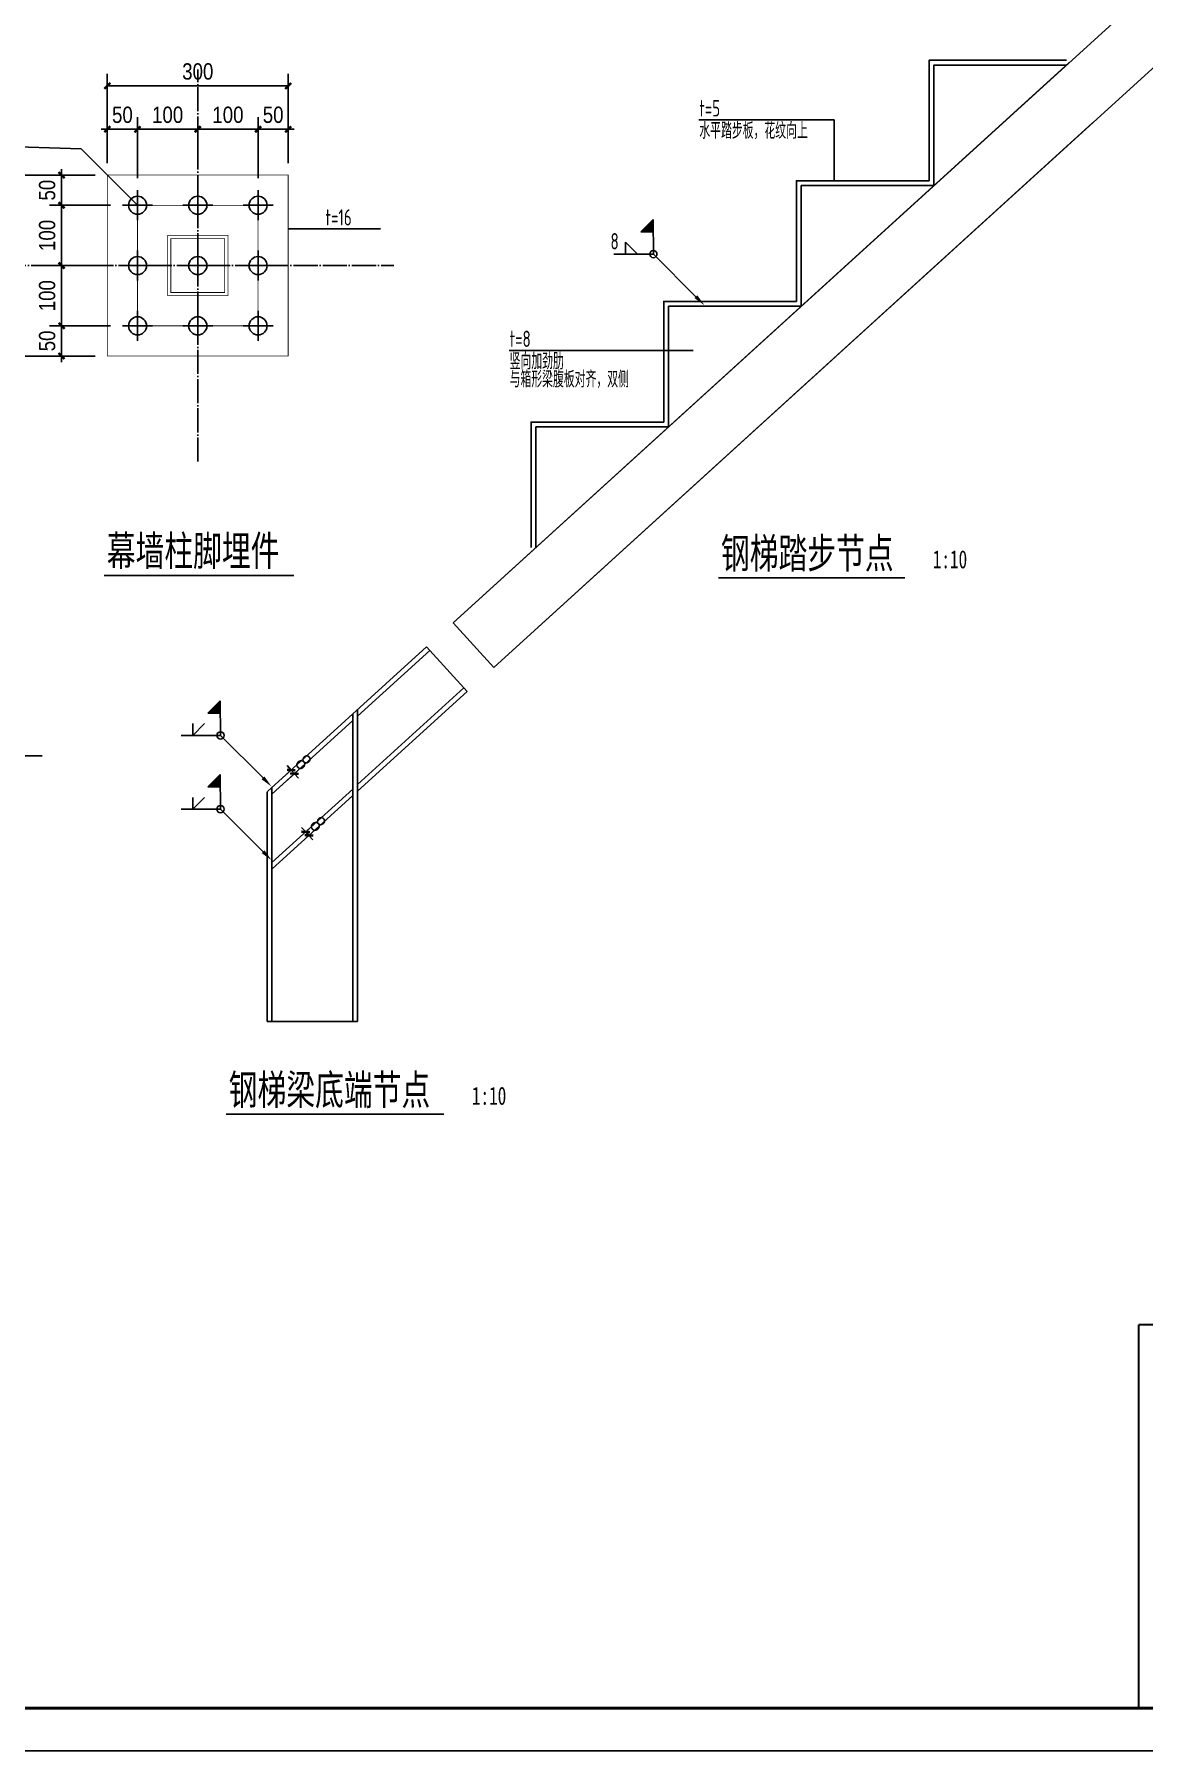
# Model space of a CAD drawing. Extents: x -40040 to 35635, y -182662 to -38118.
# Drawn here: x -7109 to -5269, y -167321 to -164475 of the extents above; entities that cross this region are included whole.
import ezdxf
from ezdxf import colors
from ezdxf.entities.mleader import LeaderData, LeaderLine
from ezdxf.math import Vec2, Vec3

# ---------------------------------------------------------------- set-up
doc = ezdxf.new("R2010")
doc.units = 0
doc.header["$LTSCALE"] = 1000
doc.header["$MEASUREMENT"] = 0
doc.linetypes.add('DOTE', pattern=[2.42, 2, -0.2, 0.02, -0.2])
doc.layers.add('_0', color=7, linetype='Continuous', lineweight=25)
for name, color, linetype in [('A-ANNO-NOTE', 4, 'Continuous'), ('A-SECT-146', 216, 'Continuous'), ('AXIS', 3, 'Continuous'), ('GL', 131, 'Continuous'), ('JC', 7, 'Continuous'), ('核对', 2, 'Continuous')]:
    doc.layers.add(name, color=color, linetype=linetype)
doc.layers.add('A-ANNO-NPLT', color=250, linetype='Continuous', plot=False)
doc.styles.add('DIM_T3', font='ARIALN.TTF')
doc.styles.get("Standard").update_dxf_attribs({"font": 'tssdengs.shx', "width": 0.7, "bigfont": 'tssdchn.shx'})
doc.styles.add('黑体', font='', dxfattribs={"width": 0.7})
doc.styles.get('黑体').set_extended_font_data('SimHei')
doc.dimstyles.new('_TCH_ARCH&&10', dxfattribs={"dimtxt": 27.062236, "dimasz": 10, "dimexe": 20, "dimexo": 20, "dimgap": 10, "dimtad": 1, "dimdec": 0, "dimzin": 0, "dimdsep": 46, "dimtxsty": 'DIM_T3', "dimblk": 'ARCHTICK', "dimcen": 0.09, "dimclrd": 6, "dimclre": 6, "dimclrt": 6, "dimazin": 2, "dimtfac": 1, "dimtdec": 0, "dimtix": 1, "dimtmove": 2, "dimatfit": 3, "dimfxl": 100, "dimfxlon": 1, "dimtolj": 1, "dimtzin": 0, "dimarcsym": 0})

# ---------------------------------------------------------------- blocks, each defined once
blk = doc.blocks.new('_ArchTick')
at = {"color": 0, "linetype": 'ByBlock', "const_width": 0.4}
blk.add_lwpolyline([(-0.5, -0.5), (0.5, 0.5)], dxfattribs=at)
blk = doc.blocks.new('*D74')
at = {"layer": 'Defpoints', "color": 0, "transparency": 16777216}
for p in [(-6683.3, -165694.9), (-6677.9, -165700.8), (-6677.9, -165700.8)]:
    blk.add_point(p, dxfattribs=at)
at = {"layer": 'JC', "color": 6, "lineweight": -2, "transparency": 16777216}
for p, q in [((-6683.3, -165694.9), (-6698.1, -165708.3)), ((-6683.3, -165694.9), (-6690, -165687.5)), ((-6683.3, -165694.9), (-6677.9, -165700.8)), ((-6677.9, -165700.8), (-6692.7, -165714.2)), ((-6677.9, -165700.8), (-6671.2, -165708.2))]:
    blk.add_line(p, q, dxfattribs=at)
at = {"layer": 'JC', "color": 6, "lineweight": -2, "transparency": 16777216, "xscale": 10, "yscale": 10, "zscale": 10}
for p, rotation in [((-6683.3, -165694.9), 312.2736890062042), ((-6677.9, -165700.8), 132.2736890062041)]:
    blk.add_blockref('_ArchTick', p, dxfattribs=dict(at, rotation=rotation))
at = {"layer": 'JC', "color": 6, "transparency": 16777216, "insert": (-6663, -165681.8), "char_height": 27.06, "attachment_point": 5, "rotation": 312.2737, "style": 'DIM_T3'}
blk.add_mtext('\\A1;8', dxfattribs=at)
blk = doc.blocks.new('*D71')
at = {"layer": 'Defpoints', "color": 0, "transparency": 16777216}
for p in [(-6659.2, -165797.3), (-6653.8, -165803.2), (-6653.8, -165803.2)]:
    blk.add_point(p, dxfattribs=at)
at = {"layer": 'JC', "color": 6, "lineweight": -2, "transparency": 16777216}
for p, q in [((-6659.2, -165797.3), (-6644.4, -165783.8)), ((-6659.2, -165797.3), (-6665.9, -165789.9)), ((-6659.2, -165797.3), (-6653.8, -165803.2)), ((-6653.8, -165803.2), (-6639, -165789.8)), ((-6653.8, -165803.2), (-6647.1, -165810.6))]:
    blk.add_line(p, q, dxfattribs=at)
at = {"layer": 'JC', "color": 6, "lineweight": -2, "transparency": 16777216, "xscale": 10, "yscale": 10, "zscale": 10}
for p, rotation in [((-6659.2, -165797.3), 312.2736890062234), ((-6653.8, -165803.2), 132.2736890062234)]:
    blk.add_blockref('_ArchTick', p, dxfattribs=dict(at, rotation=rotation))
at = {"layer": 'JC', "color": 6, "transparency": 16777216, "insert": (-6638.9, -165784.2), "char_height": 27.06, "attachment_point": 5, "rotation": 312.2737, "style": 'DIM_T3'}
blk.add_mtext('\\A1;8', dxfattribs=at)
blk = doc.blocks.new('*D99')
at = {"layer": 'Defpoints', "color": 0, "transparency": 16777216}
for p in [(-6688.2, -164560.3), (-6988.2, -164632.2), (-6688.2, -164632.2)]:
    blk.add_point(p, dxfattribs=at)
at = {"layer": 'JC', "color": 6, "lineweight": -2, "transparency": 16777216}
for p, q in [((-6988.2, -164612.2), (-6988.2, -164540.3)), ((-6988.2, -164560.3), (-6688.2, -164560.3)), ((-6688.2, -164612.2), (-6688.2, -164540.3))]:
    blk.add_line(p, q, dxfattribs=at)
at = {"layer": 'JC', "color": 6, "lineweight": -2, "transparency": 16777216, "xscale": 10, "yscale": 10, "zscale": 10, "rotation": 180}
blk.add_blockref('_ArchTick', (-6988.2, -164560.3), dxfattribs=at)
at = {"layer": 'JC', "color": 6, "lineweight": -2, "transparency": 16777216, "xscale": 10, "yscale": 10, "zscale": 10}
blk.add_blockref('_ArchTick', (-6688.2, -164560.3), dxfattribs=at)
at = {"layer": 'JC', "color": 6, "transparency": 16777216, "insert": (-6838.2, -164536.5), "char_height": 27.06, "attachment_point": 5, "style": 'DIM_T3'}
blk.add_mtext('\\A1;300', dxfattribs=at)
blk = doc.blocks.new('D24')
at = {"layer": 'JC', "color": 2}
for p, q in [((15192.3, -138751.8), (15192.3, -138701.8)), ((15167.3, -138726.8), (15217.3, -138726.8))]:
    blk.add_line(p, q, dxfattribs=at)
blk.add_circle((15192.3, -138726.8), 15, dxfattribs=at)
blk = doc.blocks.new('*D100')
at = {"layer": 'Defpoints', "color": 0, "transparency": 16777216}
for p in [(-6938.2, -164632.2), (-6988.2, -164708.2), (-6938.2, -164733.2)]:
    blk.add_point(p, dxfattribs=at)
at = {"layer": 'JC', "color": 6, "lineweight": -2, "transparency": 16777216}
for p, q in [((-6988.2, -164688.2), (-6988.2, -164612.2)), ((-6938.2, -164713.2), (-6938.2, -164612.2)), ((-6988.2, -164632.2), (-6998.2, -164632.2)), ((-6988.2, -164632.2), (-6938.2, -164632.2)), ((-6938.2, -164632.2), (-6928.2, -164632.2))]:
    blk.add_line(p, q, dxfattribs=at)
at = {"layer": 'JC', "color": 6, "lineweight": -2, "transparency": 16777216, "xscale": 10, "yscale": 10, "zscale": 10}
blk.add_blockref('_ArchTick', (-6988.2, -164632.2), dxfattribs=at)
at = {"layer": 'JC', "color": 6, "lineweight": -2, "transparency": 16777216, "xscale": 10, "yscale": 10, "zscale": 10, "rotation": 180}
blk.add_blockref('_ArchTick', (-6938.2, -164632.2), dxfattribs=at)
at = {"layer": 'JC', "color": 6, "transparency": 16777216, "insert": (-6963.2, -164608.4), "char_height": 27.06, "attachment_point": 5, "style": 'DIM_T3'}
blk.add_mtext('\\A1;50', dxfattribs=at)
blk = doc.blocks.new('*D101')
at = {"layer": 'Defpoints', "color": 0, "transparency": 16777216}
for p in [(-6838.2, -164632.2), (-6838.2, -164708.2), (-6938.2, -164733.2)]:
    blk.add_point(p, dxfattribs=at)
at = {"layer": 'JC', "color": 6, "lineweight": -2, "transparency": 16777216}
for p, q in [((-6938.2, -164713.2), (-6938.2, -164612.2)), ((-6838.2, -164688.2), (-6838.2, -164612.2)), ((-6938.2, -164632.2), (-6838.2, -164632.2))]:
    blk.add_line(p, q, dxfattribs=at)
at = {"layer": 'JC', "color": 6, "lineweight": -2, "transparency": 16777216, "xscale": 10, "yscale": 10, "zscale": 10, "rotation": 180}
blk.add_blockref('_ArchTick', (-6938.2, -164632.2), dxfattribs=at)
at = {"layer": 'JC', "color": 6, "lineweight": -2, "transparency": 16777216, "xscale": 10, "yscale": 10, "zscale": 10}
blk.add_blockref('_ArchTick', (-6838.2, -164632.2), dxfattribs=at)
at = {"layer": 'JC', "color": 6, "transparency": 16777216, "insert": (-6888.2, -164608.4), "char_height": 27.06, "attachment_point": 5, "style": 'DIM_T3'}
blk.add_mtext('\\A1;100', dxfattribs=at)
blk = doc.blocks.new('*D102')
at = {"layer": 'Defpoints', "color": 0, "transparency": 16777216}
for p in [(-6738.2, -164632.2), (-6838.2, -164708.2), (-6738.2, -164733.2)]:
    blk.add_point(p, dxfattribs=at)
at = {"layer": 'JC', "color": 6, "lineweight": -2, "transparency": 16777216}
for p, q in [((-6838.2, -164688.2), (-6838.2, -164612.2)), ((-6738.2, -164713.2), (-6738.2, -164612.2)), ((-6838.2, -164632.2), (-6738.2, -164632.2))]:
    blk.add_line(p, q, dxfattribs=at)
at = {"layer": 'JC', "color": 6, "lineweight": -2, "transparency": 16777216, "xscale": 10, "yscale": 10, "zscale": 10, "rotation": 180}
blk.add_blockref('_ArchTick', (-6838.2, -164632.2), dxfattribs=at)
at = {"layer": 'JC', "color": 6, "lineweight": -2, "transparency": 16777216, "xscale": 10, "yscale": 10, "zscale": 10}
blk.add_blockref('_ArchTick', (-6738.2, -164632.2), dxfattribs=at)
at = {"layer": 'JC', "color": 6, "transparency": 16777216, "insert": (-6788.2, -164608.4), "char_height": 27.06, "attachment_point": 5, "style": 'DIM_T3'}
blk.add_mtext('\\A1;100', dxfattribs=at)
blk = doc.blocks.new('*D103')
at = {"layer": 'Defpoints', "color": 0, "transparency": 16777216}
for p in [(-6688.2, -164632.2), (-6688.2, -164708.2), (-6738.2, -164733.2)]:
    blk.add_point(p, dxfattribs=at)
at = {"layer": 'JC', "color": 6, "lineweight": -2, "transparency": 16777216}
for p, q in [((-6738.2, -164713.2), (-6738.2, -164612.2)), ((-6688.2, -164688.2), (-6688.2, -164612.2)), ((-6738.2, -164632.2), (-6748.2, -164632.2)), ((-6738.2, -164632.2), (-6688.2, -164632.2)), ((-6688.2, -164632.2), (-6678.2, -164632.2))]:
    blk.add_line(p, q, dxfattribs=at)
at = {"layer": 'JC', "color": 6, "lineweight": -2, "transparency": 16777216, "xscale": 10, "yscale": 10, "zscale": 10}
blk.add_blockref('_ArchTick', (-6738.2, -164632.2), dxfattribs=at)
at = {"layer": 'JC', "color": 6, "lineweight": -2, "transparency": 16777216, "xscale": 10, "yscale": 10, "zscale": 10, "rotation": 180}
blk.add_blockref('_ArchTick', (-6688.2, -164632.2), dxfattribs=at)
at = {"layer": 'JC', "color": 6, "transparency": 16777216, "insert": (-6713.2, -164608.4), "char_height": 27.06, "attachment_point": 5, "style": 'DIM_T3'}
blk.add_mtext('\\A1;50', dxfattribs=at)
blk = doc.blocks.new('*D104')
at = {"layer": 'Defpoints', "color": 0, "transparency": 16777216}
for p in [(-6688.2, -164560.3), (-6988.2, -164632.2), (-6688.2, -164632.2)]:
    blk.add_point(p, dxfattribs=at)
at = {"layer": 'JC', "color": 6, "lineweight": -2, "transparency": 16777216}
for p, q in [((-6988.2, -164612.2), (-6988.2, -164540.3)), ((-6988.2, -164560.3), (-6688.2, -164560.3)), ((-6688.2, -164612.2), (-6688.2, -164540.3))]:
    blk.add_line(p, q, dxfattribs=at)
at = {"layer": 'JC', "color": 6, "lineweight": -2, "transparency": 16777216, "xscale": 10, "yscale": 10, "zscale": 10, "rotation": 180}
blk.add_blockref('_ArchTick', (-6988.2, -164560.3), dxfattribs=at)
at = {"layer": 'JC', "color": 6, "lineweight": -2, "transparency": 16777216, "xscale": 10, "yscale": 10, "zscale": 10}
blk.add_blockref('_ArchTick', (-6688.2, -164560.3), dxfattribs=at)
at = {"layer": 'JC', "color": 6, "transparency": 16777216, "insert": (-6838.2, -164536.5), "char_height": 27.06, "attachment_point": 5, "style": 'DIM_T3'}
blk.add_mtext('\\A1;300', dxfattribs=at)
blk = doc.blocks.new('*D105')
at = {"layer": 'Defpoints', "color": 0, "transparency": 16777216}
for p in [(-6938.2, -164632.2), (-6988.2, -164708.2), (-6938.2, -164733.2)]:
    blk.add_point(p, dxfattribs=at)
at = {"layer": 'JC', "color": 6, "lineweight": -2, "transparency": 16777216}
for p, q in [((-6988.2, -164688.2), (-6988.2, -164612.2)), ((-6938.2, -164713.2), (-6938.2, -164612.2)), ((-6988.2, -164632.2), (-6998.2, -164632.2)), ((-6988.2, -164632.2), (-6938.2, -164632.2)), ((-6938.2, -164632.2), (-6928.2, -164632.2))]:
    blk.add_line(p, q, dxfattribs=at)
at = {"layer": 'JC', "color": 6, "lineweight": -2, "transparency": 16777216, "xscale": 10, "yscale": 10, "zscale": 10}
blk.add_blockref('_ArchTick', (-6988.2, -164632.2), dxfattribs=at)
at = {"layer": 'JC', "color": 6, "lineweight": -2, "transparency": 16777216, "xscale": 10, "yscale": 10, "zscale": 10, "rotation": 180}
blk.add_blockref('_ArchTick', (-6938.2, -164632.2), dxfattribs=at)
at = {"layer": 'JC', "color": 6, "transparency": 16777216, "insert": (-6963.2, -164608.4), "char_height": 27.06, "attachment_point": 5, "style": 'DIM_T3'}
blk.add_mtext('\\A1;50', dxfattribs=at)
blk = doc.blocks.new('*D106')
at = {"layer": 'Defpoints', "color": 0, "transparency": 16777216}
for p in [(-6838.2, -164632.2), (-6838.2, -164708.2), (-6938.2, -164733.2)]:
    blk.add_point(p, dxfattribs=at)
at = {"layer": 'JC', "color": 6, "lineweight": -2, "transparency": 16777216}
for p, q in [((-6938.2, -164713.2), (-6938.2, -164612.2)), ((-6838.2, -164688.2), (-6838.2, -164612.2)), ((-6938.2, -164632.2), (-6838.2, -164632.2))]:
    blk.add_line(p, q, dxfattribs=at)
at = {"layer": 'JC', "color": 6, "lineweight": -2, "transparency": 16777216, "xscale": 10, "yscale": 10, "zscale": 10, "rotation": 180}
blk.add_blockref('_ArchTick', (-6938.2, -164632.2), dxfattribs=at)
at = {"layer": 'JC', "color": 6, "lineweight": -2, "transparency": 16777216, "xscale": 10, "yscale": 10, "zscale": 10}
blk.add_blockref('_ArchTick', (-6838.2, -164632.2), dxfattribs=at)
at = {"layer": 'JC', "color": 6, "transparency": 16777216, "insert": (-6888.2, -164608.4), "char_height": 27.06, "attachment_point": 5, "style": 'DIM_T3'}
blk.add_mtext('\\A1;100', dxfattribs=at)
blk = doc.blocks.new('*D107')
at = {"layer": 'Defpoints', "color": 0, "transparency": 16777216}
for p in [(-6738.2, -164632.2), (-6838.2, -164708.2), (-6738.2, -164733.2)]:
    blk.add_point(p, dxfattribs=at)
at = {"layer": 'JC', "color": 6, "lineweight": -2, "transparency": 16777216}
for p, q in [((-6838.2, -164688.2), (-6838.2, -164612.2)), ((-6738.2, -164713.2), (-6738.2, -164612.2)), ((-6838.2, -164632.2), (-6738.2, -164632.2))]:
    blk.add_line(p, q, dxfattribs=at)
at = {"layer": 'JC', "color": 6, "lineweight": -2, "transparency": 16777216, "xscale": 10, "yscale": 10, "zscale": 10, "rotation": 180}
blk.add_blockref('_ArchTick', (-6838.2, -164632.2), dxfattribs=at)
at = {"layer": 'JC', "color": 6, "lineweight": -2, "transparency": 16777216, "xscale": 10, "yscale": 10, "zscale": 10}
blk.add_blockref('_ArchTick', (-6738.2, -164632.2), dxfattribs=at)
at = {"layer": 'JC', "color": 6, "transparency": 16777216, "insert": (-6788.2, -164608.4), "char_height": 27.06, "attachment_point": 5, "style": 'DIM_T3'}
blk.add_mtext('\\A1;100', dxfattribs=at)
blk = doc.blocks.new('*D108')
at = {"layer": 'Defpoints', "color": 0, "transparency": 16777216}
for p in [(-6688.2, -164632.2), (-6688.2, -164708.2), (-6738.2, -164733.2)]:
    blk.add_point(p, dxfattribs=at)
at = {"layer": 'JC', "color": 6, "lineweight": -2, "transparency": 16777216}
for p, q in [((-6738.2, -164713.2), (-6738.2, -164612.2)), ((-6688.2, -164688.2), (-6688.2, -164612.2)), ((-6738.2, -164632.2), (-6748.2, -164632.2)), ((-6738.2, -164632.2), (-6688.2, -164632.2)), ((-6688.2, -164632.2), (-6678.2, -164632.2))]:
    blk.add_line(p, q, dxfattribs=at)
at = {"layer": 'JC', "color": 6, "lineweight": -2, "transparency": 16777216, "xscale": 10, "yscale": 10, "zscale": 10}
blk.add_blockref('_ArchTick', (-6738.2, -164632.2), dxfattribs=at)
at = {"layer": 'JC', "color": 6, "lineweight": -2, "transparency": 16777216, "xscale": 10, "yscale": 10, "zscale": 10, "rotation": 180}
blk.add_blockref('_ArchTick', (-6688.2, -164632.2), dxfattribs=at)
at = {"layer": 'JC', "color": 6, "transparency": 16777216, "insert": (-6713.2, -164608.4), "char_height": 27.06, "attachment_point": 5, "style": 'DIM_T3'}
blk.add_mtext('\\A1;50', dxfattribs=at)
blk = doc.blocks.new('*D109')
at = {"layer": 'Defpoints', "color": 0, "transparency": 16777216}
for p in [(-7136.1, -164708.2), (-7064.1, -164708.2), (-7064.1, -165008.2)]:
    blk.add_point(p, dxfattribs=at)
at = {"layer": 'JC', "color": 6, "lineweight": -2, "transparency": 16777216}
for p, q in [((-7084.1, -164708.2), (-7156.1, -164708.2)), ((-7136.1, -165008.2), (-7136.1, -164708.2)), ((-7084.1, -165008.2), (-7156.1, -165008.2))]:
    blk.add_line(p, q, dxfattribs=at)
at = {"layer": 'JC', "color": 6, "lineweight": -2, "transparency": 16777216, "xscale": 10, "yscale": 10, "zscale": 10}
for p, rotation in [((-7136.1, -164708.2), 90), ((-7136.1, -165008.2), 270)]:
    blk.add_blockref('_ArchTick', p, dxfattribs=dict(at, rotation=rotation))
at = {"layer": 'JC', "color": 6, "transparency": 16777216, "insert": (-7159.9, -164858.2), "char_height": 27.06, "attachment_point": 5, "rotation": 90, "style": 'DIM_T3'}
blk.add_mtext('\\A1;300', dxfattribs=at)
blk = doc.blocks.new('*D110')
at = {"layer": 'Defpoints', "color": 0, "transparency": 16777216}
for p in [(-7064.1, -164958.2), (-6963.2, -164958.2), (-6988.2, -165008.2)]:
    blk.add_point(p, dxfattribs=at)
at = {"layer": 'JC', "color": 6, "lineweight": -2, "transparency": 16777216}
for p, q in [((-6983.2, -164958.2), (-7084.1, -164958.2)), ((-7064.1, -164958.2), (-7064.1, -164948.2)), ((-7064.1, -165008.2), (-7064.1, -164958.2)), ((-7008.2, -165008.2), (-7084.1, -165008.2)), ((-7064.1, -165008.2), (-7064.1, -165018.2))]:
    blk.add_line(p, q, dxfattribs=at)
at = {"layer": 'JC', "color": 6, "lineweight": -2, "transparency": 16777216, "xscale": 10, "yscale": 10, "zscale": 10}
for p, rotation in [((-7064.1, -164958.2), 270), ((-7064.1, -165008.2), 90)]:
    blk.add_blockref('_ArchTick', p, dxfattribs=dict(at, rotation=rotation))
at = {"layer": 'JC', "color": 6, "transparency": 16777216, "insert": (-7087.9, -164983.2), "char_height": 27.06, "attachment_point": 5, "rotation": 90, "style": 'DIM_T3'}
blk.add_mtext('\\A1;50', dxfattribs=at)
blk = doc.blocks.new('*D111')
at = {"layer": 'Defpoints', "color": 0, "transparency": 16777216}
for p in [(-7064.1, -164858.2), (-6988.2, -164858.2), (-6963.2, -164958.2)]:
    blk.add_point(p, dxfattribs=at)
at = {"layer": 'JC', "color": 6, "lineweight": -2, "transparency": 16777216}
for p, q in [((-7008.2, -164858.2), (-7084.1, -164858.2)), ((-7064.1, -164958.2), (-7064.1, -164858.2)), ((-6983.2, -164958.2), (-7084.1, -164958.2))]:
    blk.add_line(p, q, dxfattribs=at)
at = {"layer": 'JC', "color": 6, "lineweight": -2, "transparency": 16777216, "xscale": 10, "yscale": 10, "zscale": 10}
for p, rotation in [((-7064.1, -164858.2), 90), ((-7064.1, -164958.2), 270)]:
    blk.add_blockref('_ArchTick', p, dxfattribs=dict(at, rotation=rotation))
at = {"layer": 'JC', "color": 6, "transparency": 16777216, "insert": (-7087.9, -164908.2), "char_height": 27.06, "attachment_point": 5, "rotation": 90, "style": 'DIM_T3'}
blk.add_mtext('\\A1;100', dxfattribs=at)
blk = doc.blocks.new('*D112')
at = {"layer": 'Defpoints', "color": 0, "transparency": 16777216}
for p in [(-7064.1, -164758.2), (-6963.2, -164758.2), (-6988.2, -164858.2)]:
    blk.add_point(p, dxfattribs=at)
at = {"layer": 'JC', "color": 6, "lineweight": -2, "transparency": 16777216}
for p, q in [((-6983.2, -164758.2), (-7084.1, -164758.2)), ((-7064.1, -164858.2), (-7064.1, -164758.2)), ((-7008.2, -164858.2), (-7084.1, -164858.2))]:
    blk.add_line(p, q, dxfattribs=at)
at = {"layer": 'JC', "color": 6, "lineweight": -2, "transparency": 16777216, "xscale": 10, "yscale": 10, "zscale": 10}
for p, rotation in [((-7064.1, -164758.2), 90), ((-7064.1, -164858.2), 270)]:
    blk.add_blockref('_ArchTick', p, dxfattribs=dict(at, rotation=rotation))
at = {"layer": 'JC', "color": 6, "transparency": 16777216, "insert": (-7087.9, -164808.2), "char_height": 27.06, "attachment_point": 5, "rotation": 90, "style": 'DIM_T3'}
blk.add_mtext('\\A1;100', dxfattribs=at)
blk = doc.blocks.new('*D113')
at = {"layer": 'Defpoints', "color": 0, "transparency": 16777216}
for p in [(-7064.1, -164708.2), (-6988.2, -164708.2), (-6963.2, -164758.2)]:
    blk.add_point(p, dxfattribs=at)
at = {"layer": 'JC', "color": 6, "lineweight": -2, "transparency": 16777216}
for p, q in [((-7064.1, -164708.2), (-7064.1, -164698.2)), ((-7008.2, -164708.2), (-7084.1, -164708.2)), ((-7064.1, -164758.2), (-7064.1, -164708.2)), ((-6983.2, -164758.2), (-7084.1, -164758.2)), ((-7064.1, -164758.2), (-7064.1, -164768.2))]:
    blk.add_line(p, q, dxfattribs=at)
at = {"layer": 'JC', "color": 6, "lineweight": -2, "transparency": 16777216, "xscale": 10, "yscale": 10, "zscale": 10}
for p, rotation in [((-7064.1, -164708.2), 270), ((-7064.1, -164758.2), 90)]:
    blk.add_blockref('_ArchTick', p, dxfattribs=dict(at, rotation=rotation))
at = {"layer": 'JC', "color": 6, "transparency": 16777216, "insert": (-7087.9, -164733.2), "char_height": 27.06, "attachment_point": 5, "rotation": 90, "style": 'DIM_T3'}
blk.add_mtext('\\A1;50', dxfattribs=at)
blk = doc.blocks.new('tukuang 10')
at = {"layer": 'A-ANNO-NOTE', "const_width": 5.05, "flags": 128}
blk.add_lwpolyline([(-8916.3, -167250.2), (-3127.8, -167250.2), (-3127.8, -163191.2), (-8916.3, -163191.2)], close=True, dxfattribs=at)
at = {"layer": 'A-ANNO-NOTE', "const_width": 3.54, "flags": 128}
blk.add_lwpolyline([(-5277.5, -166614.4), (-3127.8, -166614.4)], dxfattribs=at)
at = {"layer": 'A-ANNO-NOTE', "const_width": 3.54}
blk.add_lwpolyline([(-5277.5, -166614.4), (-5277.5, -167250.2)], dxfattribs=at)
at = {"layer": 'A-ANNO-NPLT'}
blk.add_lwpolyline([(-8997.1, -167320.9), (-3057.1, -167320.9), (-3057.1, -163120.4), (-8997.1, -163120.4)], close=True, dxfattribs=at)
blk.add_lwpolyline([(-5277.5, -167179.4), (-5277.5, -166685.1)], dxfattribs=at)

msp = doc.modelspace()

# ---------------------------------------------------------------- hatches: boundary and pattern name
at = {"layer": 'JC'}
h = msp.add_hatch(color=2, dxfattribs=at)
h.dxf.hatch_style = 1
h.paths.add_polyline_path([(-6082.8, -164802.3), (-6082.9, -164781.7), (-6103.5, -164802.3)])
h = msp.add_hatch(color=2, dxfattribs=at)
h.dxf.hatch_style = 1
h.paths.add_polyline_path([(-6800.8, -165600.4), (-6800.9, -165579.8), (-6821.5, -165600.4)])
h = msp.add_hatch(color=2, dxfattribs=at)
h.dxf.hatch_style = 1
h.paths.add_polyline_path([(-6800.8, -165722.7), (-6800.9, -165702.1), (-6821.5, -165722.7)])

# ---------------------------------------------------------------- linework, layer by layer
at = {"layer": 'A-SECT-146'}
for p, q in [((-6414.5, -165450.5), (-5269.2, -164409.4)), ((-6347.2, -165524.5), (-5202, -164483.4)), ((-6414.5, -165450.5), (-5392.6, -164521.5)), ((-6347.2, -165524.5), (-5354, -164621.5)), ((-6347.2, -165524.5), (-6414.5, -165450.5)), ((-6722.6, -165730.6), (-6458.7, -165490.6)), ((-6573.1, -165605.5), (-6453.3, -165496.6)), ((-6391.4, -165564.6), (-6458.7, -165490.6)), ((-6573.1, -165719), (-6396.8, -165558.7)), ((-6573.1, -165729.9), (-6391.4, -165564.6)), ((-6715.1, -165734.6), (-6581.1, -165612.8)), ((-6581.1, -165602), (-6581.1, -166111.5)), ((-6573.1, -165594.7), (-6573.1, -166111.5)), ((-6715.1, -165723.8), (-6715.1, -166111.5)), ((-6715.1, -165848.1), (-6581.1, -165726.3)), ((-6723.1, -165731.1), (-6723.1, -166111.5)), ((-6715.1, -165858.9), (-6581.1, -165737.1)), ((-6723.1, -166111.5), (-6573.1, -166111.5))]:
    msp.add_line(p, q, dxfattribs=at)
for points in [[(-6285.2, -165325.7), (-6285.2, -165117.7), (-6065.2, -165117.7), (-6065.2, -164917.7), (-5845.2, -164917.7), (-5845.2, -164717.7), (-5625.2, -164717.7), (-5625.2, -164517.7), (-5397.2, -164517.7)], [(-6277.2, -165325.7), (-6277.2, -165125.7), (-6057.2, -165125.7), (-6057.2, -164925.7), (-5837.2, -164925.7), (-5837.2, -164725.7), (-5617.2, -164725.7), (-5617.2, -164525.7), (-5397.2, -164525.7)], [(-5617.2, -164725.7), (-5617.2, -164525.7)]]:
    msp.add_lwpolyline(points, dxfattribs=at)
at = {"layer": 'AXIS', "color": 2, "linetype": 'DOTE', "ltscale": 0.02}
for p, q in [((-6838.2, -165183.2), (-6838.2, -164533.2)), ((-7163.2, -164858.2), (-6513.2, -164858.2))]:
    msp.add_line(p, q, dxfattribs=at)
at = {"layer": 'AXIS', "color": 2, "linetype": 'DOTE', "ltscale": 0.02, "const_width": 1.33}
msp.add_lwpolyline([(-6938.2, -164758.2), (-6738.2, -164758.2), (-6738.2, -164958.2), (-6938.2, -164958.2)], close=True, dxfattribs=at)
at = {"layer": 'GL', "color": 6, "const_width": 1.33}
for points in [[(-6988.2, -164708.2), (-6688.2, -164708.2), (-6688.2, -165008.2), (-6988.2, -165008.2)], [(-6888.2, -164808.2), (-6788.2, -164808.2), (-6788.2, -164908.2), (-6888.2, -164908.2)], [(-6882.8, -164813.5), (-6793.5, -164813.5), (-6793.5, -164902.9), (-6882.8, -164902.9)]]:
    msp.add_lwpolyline(points, close=True, dxfattribs=at)
at = {"layer": 'JC', "color": 6}
for p, q in [((-5782.4, -164616.6), (-6007.1, -164616.6)), ((-5782.4, -164717.7), (-5782.4, -164616.6)), ((-7031.7, -164664.7), (-7347.2, -164654.9)), ((-6938.2, -164758.2), (-7031.7, -164664.7)), ((-6688.2, -164797.5), (-6534.9, -164797.5)), ((-6993.2, -165371.9), (-6678.6, -165371.9)), ((-5974.5, -165376), (-5665.5, -165376)), ((-6790.9, -166265.6), (-6430, -166265.6))]:
    msp.add_line(p, q, dxfattribs=at)
at = {"layer": 'JC', "color": 2}
for p, q in [((-6082.9, -164781.7), (-6103.5, -164802.3)), ((-6082.5, -164839.2), (-6082.9, -164781.7)), ((-6103.5, -164802.3), (-6082.8, -164802.3)), ((-6082.9, -164839.2), (-6148, -164839.2)), ((-6128.5, -164819.7), (-6128.5, -164839.2)), ((-6128.5, -164819.7), (-6109, -164839.2)), ((-6016.7, -164998.9), (-6321.7, -164998.9)), ((-6800.9, -165579.8), (-6821.5, -165600.4)), ((-6800.5, -165637.3), (-6800.9, -165579.8)), ((-6821.5, -165600.4), (-6800.8, -165600.4)), ((-6800.9, -165637.3), (-6866, -165637.3)), ((-6846.5, -165617.8), (-6846.5, -165637.3)), ((-6846.5, -165637.3), (-6827, -165617.8)), ((-6800.9, -165702.1), (-6821.5, -165722.7)), ((-6821.5, -165722.7), (-6800.8, -165722.7)), ((-6800.5, -165759.6), (-6800.9, -165702.1)), ((-6846.5, -165740.1), (-6846.5, -165759.6)), ((-6846.5, -165759.6), (-6827, -165740.1)), ((-6800.9, -165759.6), (-6866, -165759.6))]:
    msp.add_line(p, q, dxfattribs=at)
for centre in [(-6082.5, -164839.2), (-6800.5, -165637.3), (-6800.5, -165759.6)]:
    msp.add_circle(centre, 6, dxfattribs=at)
at = {"layer": '核对'}
msp.add_line((-7433.4, -165671), (-7096.2, -165671), dxfattribs=at)

# ---------------------------------------------------------------- block references
at = {"layer": '_0'}
msp.add_blockref('tukuang 10', (0, 0), dxfattribs=at)
at = {"layer": 'JC', "color": 2}
for p in [(-22130.4, -26031.4), (-22030.4, -26031.4), (-21930.4, -26031.4), (-22130.4, -26131.4), (-22030.4, -26131.4), (-21930.4, -26131.4), (-22130.4, -26231.4), (-22030.4, -26231.4), (-21930.4, -26231.4)]:
    msp.add_blockref('D24', p, dxfattribs=at)

# ---------------------------------------------------------------- texts
at = {"layer": 'JC', "color": 6, "width": 0.7}
for s, height, p in [('t=5', 27.06, (-6006.3, -164610.9)), ('水平踏步板，花纹向上', 27.06, (-6006.3, -164648.1)), ('t=16', 27.06, (-6626.4, -164791.8)), ('8', 27.1, (-6153.6, -164831.5)), ('t=8', 27.06, (-6321, -164993.2)), ('竖向加劲肋', 27.06, (-6321, -165030.4)), ('与箱形梁腹板对齐，双侧', 27.062, (-6321, -165060.4))]:
    msp.add_text(s, height=height, dxfattribs=at).set_placement(p)
for s, height, style, p in [('幕墙柱脚埋件', 50, 'DIM_T3', (-6989.1, -165356.2)), ('钢梯踏步节点', 50, '黑体', (-5970.4, -165360.3)), ('1:10', 30, '黑体', (-5619.1, -165360.3)), ('钢梯梁底端节点', 50, '黑体', (-6786.8, -166249.9)), ('1:10', 30, '黑体', (-6383.6, -166249.9))]:
    msp.add_text(s, height=height, dxfattribs=dict(at, style=style)).set_placement(p)

# ---------------------------------------------------------------- dimensions: what is measured, and where the dimension line sits
at = {"layer": 'JC', "color": 2}
for base, p1, p2, picture, middle in [((-6688.2, -164560.3), (-6988.2, -164632.2), (-6688.2, -164632.2), '*D99', (-6838.2, -164536.5)), ((-6688.2, -164560.3), (-6988.2, -164632.2), (-6688.2, -164632.2), '*D104', (-6838.2, -164536.5)), ((-6938.2, -164632.2), (-6988.2, -164708.2), (-6938.2, -164733.2), '*D100', (-6963.2, -164608.4)), ((-6938.2, -164632.2), (-6988.2, -164708.2), (-6938.2, -164733.2), '*D105', (-6963.2, -164608.4)), ((-6838.2, -164632.2), (-6938.2, -164733.2), (-6838.2, -164708.2), '*D101', (-6888.2, -164608.4)), ((-6838.2, -164632.2), (-6938.2, -164733.2), (-6838.2, -164708.2), '*D106', (-6888.2, -164608.4)), ((-6738.2, -164632.2), (-6838.2, -164708.2), (-6738.2, -164733.2), '*D102', (-6788.2, -164608.4)), ((-6738.2, -164632.2), (-6838.2, -164708.2), (-6738.2, -164733.2), '*D107', (-6788.2, -164608.4)), ((-6688.2, -164632.2), (-6738.2, -164733.2), (-6688.2, -164708.2), '*D103', (-6713.2, -164608.4)), ((-6688.2, -164632.2), (-6738.2, -164733.2), (-6688.2, -164708.2), '*D108', (-6713.2, -164608.4))]:
    dim = msp.add_linear_dim(base=base, p1=p1, p2=p2, dimstyle='_TCH_ARCH&&10', dxfattribs=at)
    dim.commit()
    dim.dimension.update_dxf_attribs({"geometry": picture, "text_midpoint": middle})
for base, p1, p2, picture, middle in [((-7136.1, -164708.2), (-7064.1, -165008.2), (-7064.1, -164708.2), '*D109', (-7159.9, -164858.2)), ((-7064.1, -164708.2), (-6963.2, -164758.2), (-6988.2, -164708.2), '*D113', (-7087.9, -164733.2)), ((-7064.1, -164758.2), (-6988.2, -164858.2), (-6963.2, -164758.2), '*D112', (-7087.9, -164808.2)), ((-7064.1, -164858.2), (-6963.2, -164958.2), (-6988.2, -164858.2), '*D111', (-7087.9, -164908.2)), ((-7064.1, -164958.2), (-6988.2, -165008.2), (-6963.2, -164958.2), '*D110', (-7087.9, -164983.2))]:
    dim = msp.add_linear_dim(base=base, p1=p1, p2=p2, angle=90, dimstyle='_TCH_ARCH&&10', dxfattribs=at)
    dim.commit()
    dim.dimension.update_dxf_attribs({"geometry": picture, "text_midpoint": middle})
for p1, p2, picture, middle in [((-6683.3, -165694.9), (-6677.9, -165700.8), '*D74', (-6663, -165681.8)), ((-6659.2, -165797.3), (-6653.8, -165803.2), '*D71', (-6638.9, -165784.2))]:
    dim = msp.add_aligned_dim(p1=p1, p2=p2, distance=0, dimstyle='_TCH_ARCH&&10', dxfattribs=at)
    dim.commit()
    dim.dimension.update_dxf_attribs({"geometry": picture, "text_midpoint": middle})

# ---------------------------------------------------------------- leaders
ml = msp.add_multileader_mtext('Standard', dxfattribs=at)
ml.set_content('', color=2)
ml.set_leader_properties()
ml.build(insert=Vec2(0, 0))
ml.multileader.update_dxf_attribs({"text_right_attachment_type": 6, "dogleg_length": 0.36, "arrow_head_size": 20})
ctx = ml.context
ctx.base_point, ctx.char_height, ctx.arrow_head_size, ctx.landing_gap_size, ctx.plane_origin = Vec3(-6083.1, -164839.1), 0.18, 20, 0.09, Vec3(-5997.8, -164924)
ctx.right_attachment, ctx.text_align_type = 6, 2
notes = []
notes.append((ctx, [(0, (1, 1, 0), (-6082.5, -164839.2), (-1, 0), 0.36, [(0, [(-5997.8, -164924)], 0, [])])]))
ctx.mtext.insert, ctx.mtext.alignment, ctx.mtext.flow_direction = Vec3(-6083, -164839), 3, 5
ml = msp.add_multileader_mtext('Standard', dxfattribs=at)
ml.set_content('', color=2)
ml.set_leader_properties()
ml.build(insert=Vec2(0, 0))
ml.multileader.update_dxf_attribs({"text_right_attachment_type": 6, "dogleg_length": 0.36, "arrow_head_size": 20})
ctx = ml.context
ctx.base_point, ctx.char_height, ctx.arrow_head_size, ctx.landing_gap_size, ctx.plane_origin = Vec3(-6801.1, -165637.2), 0.18, 20, 0.09, Vec3(-6715.8, -165722)
ctx.right_attachment, ctx.text_align_type = 6, 2
notes.append((ctx, [(0, (1, 1, 0), (-6800.5, -165637.3), (-1, 0), 0.36, [(0, [(-6715.8, -165722)], 0, [])])]))
ctx.mtext.insert, ctx.mtext.alignment, ctx.mtext.flow_direction = Vec3(-6801, -165637.1), 3, 5
ml = msp.add_multileader_mtext('Standard', dxfattribs=at)
ml.set_content('', color=2)
ml.set_leader_properties()
ml.build(insert=Vec2(0, 0))
ml.multileader.update_dxf_attribs({"text_right_attachment_type": 6, "dogleg_length": 0.36, "arrow_head_size": 20})
ctx = ml.context
ctx.base_point, ctx.char_height, ctx.arrow_head_size, ctx.landing_gap_size, ctx.plane_origin = Vec3(-6801.1, -165759.5), 0.18, 20, 0.09, Vec3(-6715.8, -165844.3)
ctx.right_attachment, ctx.text_align_type = 6, 2
notes.append((ctx, [(0, (1, 1, 0), (-6800.5, -165759.6), (-1, 0), 0.36, [(0, [(-6715.8, -165844.3)], 0, [])])]))
ctx.mtext.insert, ctx.mtext.alignment, ctx.mtext.flow_direction = Vec3(-6801, -165759.4), 3, 5
for ctx, leaders in notes:
    for number, flags, end, landing, length, lines in leaders:
        leader = LeaderData()
        leader.index, (leader.has_last_leader_line, leader.has_dogleg_vector, leader.attachment_direction) = number, flags
        leader.last_leader_point, leader.dogleg_vector, leader.dogleg_length = Vec3(end), Vec3(landing), length
        for number, points, colour, breaks in lines:
            line = LeaderLine()
            line.index, line.vertices, line.color, line.breaks = number, Vec3.list(points), colors.encode_raw_color(colour), breaks
            leader.lines.append(line)
        ctx.leaders.append(leader)

doc.saveas('drawing.dxf')
